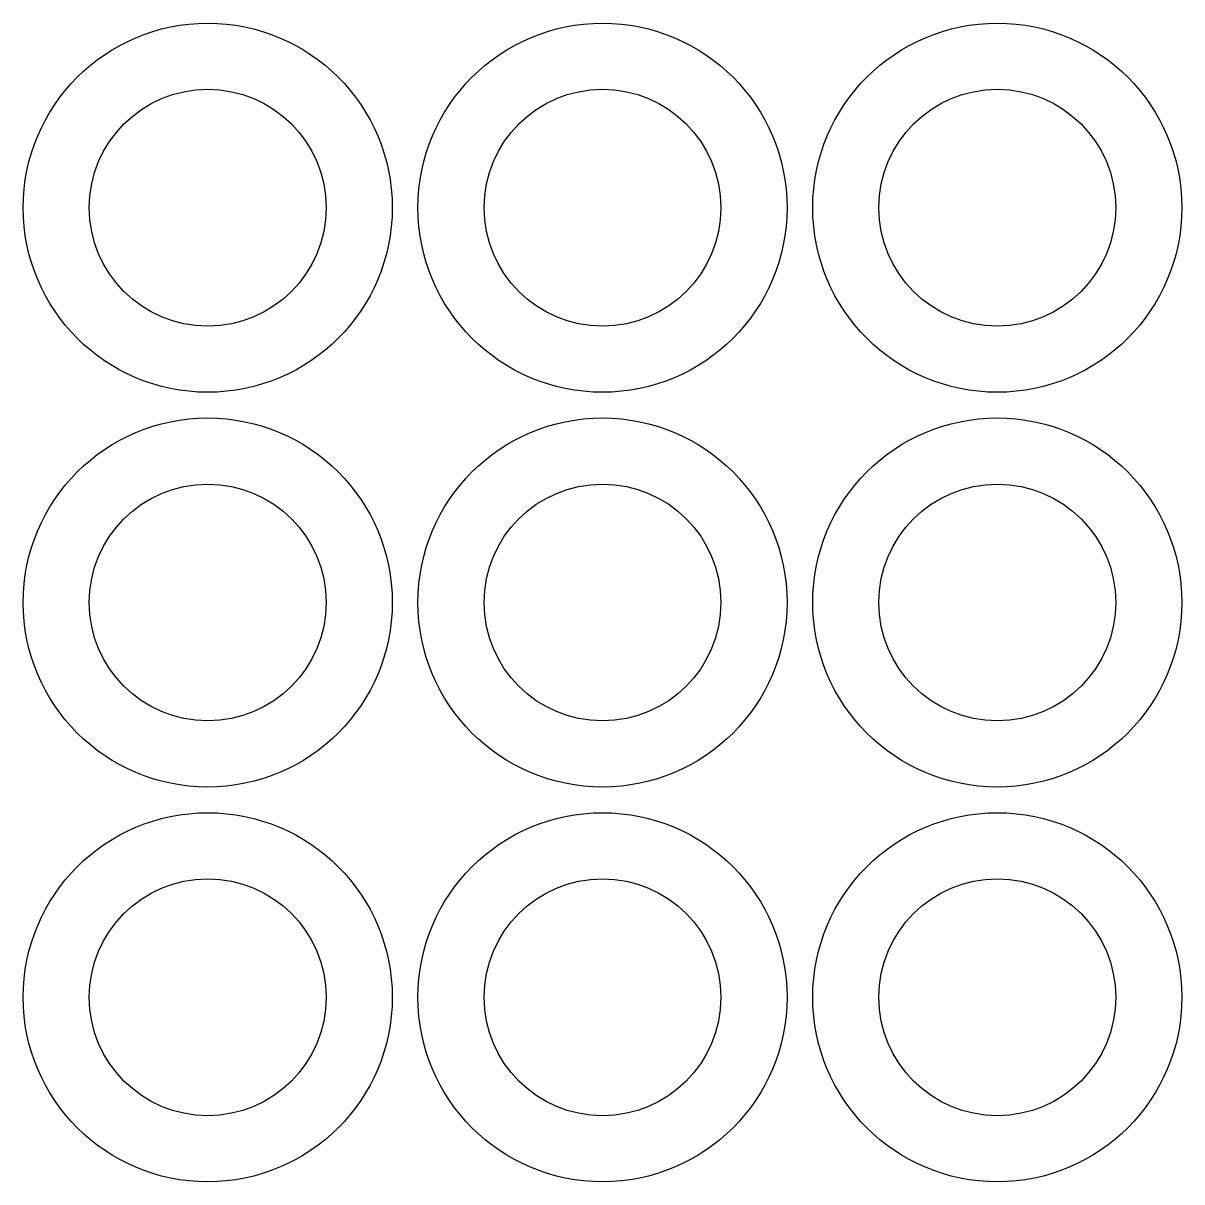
# Model space of a CAD drawing. Header units: millimetres. Extents: x -9.3 to 49.3, y -9.3 to 49.3.
import ezdxf

# ---------------------------------------------------------------- set-up
doc = ezdxf.new("R2010")
doc.units = ezdxf.units.MM
doc.layers.get('0').update_dxf_attribs({"linetype": 'CONTINUOUS'})

msp = doc.modelspace()

# ---------------------------------------------------------------- linework, layer by layer
for centre, radius in [((0, 40), 9.35), ((20, 40), 9.35), ((40, 40), 9.35), ((0, 40), 6), ((20, 40), 6), ((40, 40), 6), ((0, 20), 9.35), ((20, 20), 9.35), ((40, 20), 9.35), ((0, 20), 6), ((20, 20), 6), ((40, 20), 6), ((0, 0), 9.35), ((20, 0), 9.35), ((40, 0), 9.35), ((0, 0), 6), ((20, 0), 6), ((40, 0), 6)]:
    msp.add_circle(centre, radius)

doc.saveas('drawing.dxf')
